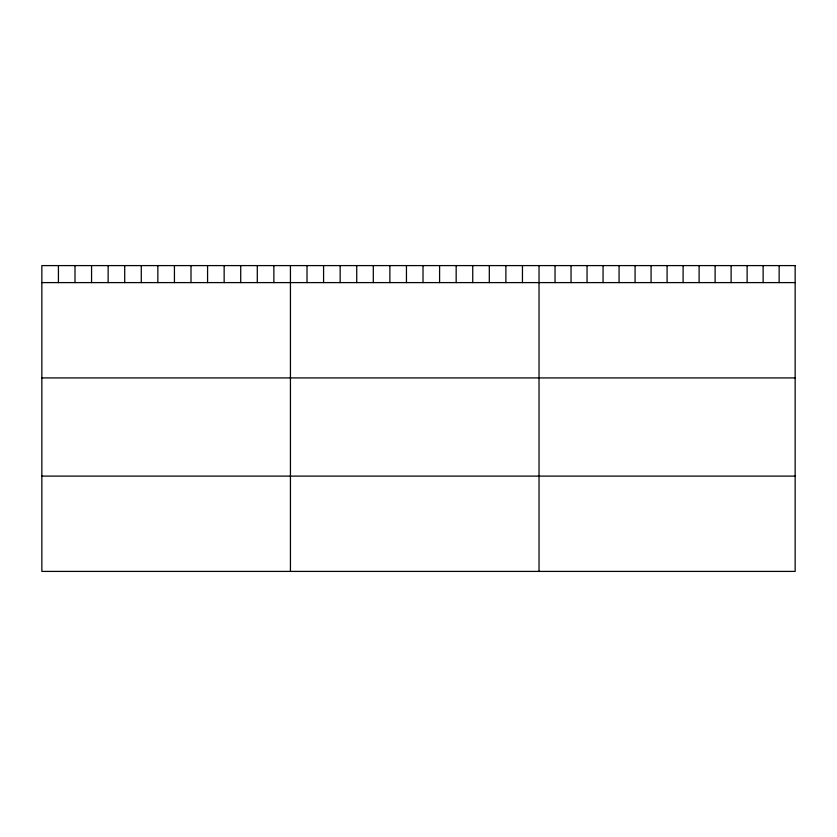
<?xml version="1.0" encoding="UTF-8"?>
<svg xmlns="http://www.w3.org/2000/svg" width="837" height="837" viewBox="0 0 837 837"><rect width="100%" height="100%" fill="white"/><g stroke="black" fill="none" stroke-linecap="round" stroke-linejoin="round"><path stroke-width="1.26" d="M41.85 282.603L795.15 282.603M41.85 377.916L795.15 377.916M41.85 476.107L795.15 476.107M779.142 265.591L779.142 282.603M763.135 265.591L763.135 282.603M747.127 265.591L747.127 282.603M731.119 265.591L731.119 282.603M715.112 265.591L715.112 282.603M699.104 265.591L699.104 282.603M683.097 265.591L683.097 282.603M667.089 265.591L667.089 282.603M651.081 265.591L651.081 282.603M635.074 265.591L635.074 282.603M619.066 265.591L619.066 282.603M603.058 265.591L603.058 282.603M587.051 265.591L587.051 282.603M571.043 265.591L571.043 282.603M555.036 265.591L555.036 282.603M539.028 265.591L539.028 571.409M522.455 265.591L522.455 282.603M505.883 265.591L505.883 282.603M489.31 265.591L489.31 282.603M472.738 265.591L472.738 282.603M456.165 265.591L456.165 282.603M439.592 265.591L439.592 282.603M423.02 265.591L423.02 282.603M406.447 265.591L406.447 282.603M389.875 265.591L389.875 282.603M373.302 265.591L373.302 282.603M356.729 265.591L356.729 282.603M340.157 265.591L340.157 282.603M323.584 265.591L323.584 282.603M307.012 265.591L307.012 282.603M290.439 265.591L290.439 571.409M273.866 265.591L273.866 282.603M257.294 265.591L257.294 282.603M240.721 265.591L240.721 282.603M224.149 265.591L224.149 282.603M207.576 265.591L207.576 282.603M191.003 265.591L191.003 282.603M174.431 265.591L174.431 282.603M157.858 265.591L157.858 282.603M141.286 265.591L141.286 282.603M124.713 265.591L124.713 282.603M108.14 265.591L108.14 282.603M91.568 265.591L91.568 282.603M74.995 265.591L74.995 282.603M58.423 265.591L58.423 282.603M795.15 265.591L41.85 265.591L41.85 571.409L795.15 571.409L795.15 265.591"/></g></svg>
